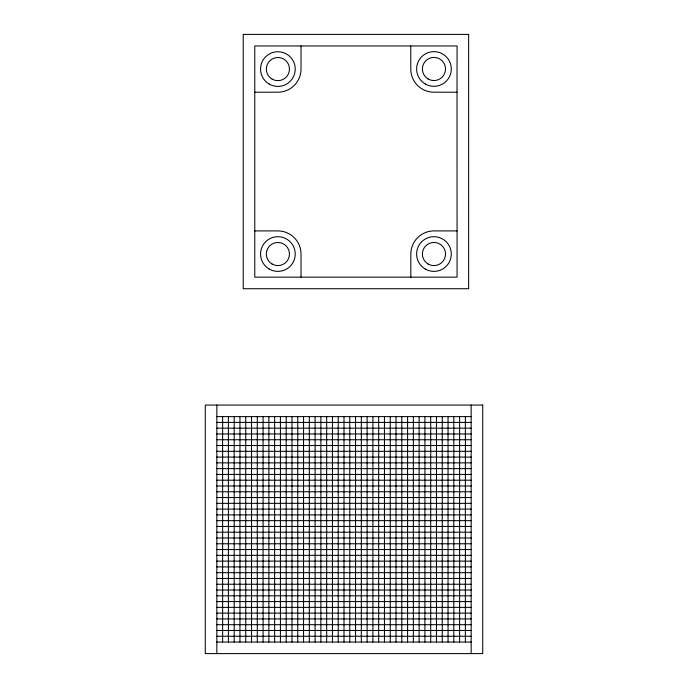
<?xml version="1.0" encoding="UTF-8"?>
<svg xmlns="http://www.w3.org/2000/svg" width="688" height="688" viewBox="0 0 688 688"><rect width="100%" height="100%" fill="white"/><g stroke="black" fill="none" stroke-linecap="round" stroke-linejoin="round"><path stroke-width="1.03" d="M457.013 92.201L457.073 45.958L254.775 45.958L254.775 277.161L457.073 277.161L457.013 92.201L433.896 92.201A23.117 23.117 0 0 1 410.779 69.084L410.779 45.958M254.775 92.201L277.9 92.201A23.117 23.117 0 0 0 301.017 69.084L301.017 45.958M254.775 230.919L277.9 230.919A23.117 23.117 0 0 1 301.017 254.035L301.017 277.161M457.073 230.919L433.956 230.919A23.117 23.117 0 0 0 410.839 254.035L410.839 277.161M216.84 416.627L471.16 416.627M216.84 422.406L471.16 422.406M216.84 428.185L471.16 428.185M216.84 433.965L471.16 433.965M216.84 439.744L471.16 439.744M216.84 445.523L471.16 445.523M216.84 451.302L471.16 451.302M216.84 457.081L471.16 457.081M216.84 462.861L471.16 462.861M216.84 468.64L471.16 468.64M216.84 474.419L471.16 474.419M216.84 480.198L471.16 480.198M216.84 485.986L471.16 485.986M216.84 491.765L471.16 491.765M216.84 497.544L471.16 497.544M216.84 503.324L471.16 503.324M216.84 509.103L471.16 509.103M216.84 514.882L471.16 514.882M216.84 520.661L471.16 520.661M216.84 526.44L471.16 526.44M216.84 532.22L471.16 532.22M216.84 537.999L471.16 537.999M216.84 543.778L471.16 543.778M216.84 549.557L471.16 549.557M216.84 555.345L471.16 555.345M216.84 561.124L471.16 561.124M216.84 566.903L471.16 566.903M216.84 572.683L471.16 572.683M216.84 578.462L471.16 578.462M216.84 584.241L471.16 584.241M216.84 590.02L471.16 590.02M216.84 595.799L471.16 595.799M216.84 601.579L471.16 601.579M216.84 607.358L471.16 607.358M216.84 613.137L471.16 613.137M216.84 618.916L471.16 618.916M216.84 624.704L471.16 624.704M216.84 630.483L471.16 630.483M216.84 636.262L471.16 636.262M216.84 642.042L471.16 642.042M471.16 405.06L471.16 653.6M465.38 416.627L465.38 642.042M459.601 416.627L459.601 642.042M453.822 416.627L453.822 642.042M448.043 416.627L448.043 642.042M442.255 416.627L442.255 642.042M436.476 416.627L436.476 642.042M430.697 416.627L430.697 642.042M424.917 416.627L424.917 642.042M419.138 416.627L419.138 642.042M413.359 416.627L413.359 642.042M407.58 416.627L407.58 642.042M401.801 416.627L401.801 642.042M396.021 416.627L396.021 642.042M390.242 416.627L390.242 642.042M384.463 416.627L384.463 642.042M378.684 416.627L378.684 642.042M372.896 416.627L372.896 642.042M367.117 416.627L367.117 642.042M361.338 416.627L361.338 642.042M355.558 416.627L355.558 642.042M349.779 416.627L349.779 642.042M344 416.627L344 642.042M338.221 416.627L338.221 642.042M332.442 416.627L332.442 642.042M326.662 416.627L326.662 642.042M320.883 416.627L320.883 642.042M315.104 416.627L315.104 642.042M309.316 416.627L309.316 642.042M303.537 416.627L303.537 642.042M297.758 416.627L297.758 642.042M291.979 416.627L291.979 642.042M286.199 416.627L286.199 642.042M280.42 416.627L280.42 642.042M274.641 416.627L274.641 642.042M268.862 416.627L268.862 642.042M263.083 416.627L263.083 642.042M257.303 416.627L257.303 642.042M251.524 416.627L251.524 642.042M245.745 416.627L245.745 642.042M239.957 416.627L239.957 642.042M234.178 416.627L234.178 642.042M228.399 416.627L228.399 642.042M222.62 416.627L222.62 642.042M216.84 405.06L216.84 653.6M468.64 34.4L243.217 34.4L243.217 288.719L468.64 288.719L468.64 34.4M482.718 405.06L205.282 405.06L205.282 653.6L482.718 653.6L482.718 405.06M272.121 79.094A11.558 11.558 0 0 0 289.459 69.084A11.558 11.558 0 0 0 272.121 59.065A11.558 11.558 0 0 0 272.121 79.094M272.121 264.046A11.558 11.558 0 0 0 289.459 254.035A11.558 11.558 0 0 0 272.121 244.025A11.558 11.558 0 0 0 272.121 264.046M428.177 264.046A11.558 11.558 0 0 0 445.514 254.035A11.558 11.558 0 0 0 428.177 244.025A11.558 11.558 0 0 0 428.177 264.046M428.177 78.991A11.558 11.558 0 0 0 445.514 68.981A11.558 11.558 0 0 0 428.177 58.97A11.558 11.558 0 0 0 428.177 78.991M425.287 269.051A17.338 17.338 0 0 0 451.294 254.035A17.338 17.338 0 0 0 425.287 239.02A17.338 17.338 0 0 0 425.287 269.051M269.232 269.051A17.338 17.338 0 0 0 295.238 254.035A17.338 17.338 0 0 0 269.232 239.02A17.338 17.338 0 0 0 269.232 269.051M425.287 83.996A17.338 17.338 0 0 0 451.294 68.981A17.338 17.338 0 0 0 425.287 53.965A17.338 17.338 0 0 0 425.287 83.996M269.232 84.099A17.338 17.338 0 0 0 295.238 69.084A17.338 17.338 0 0 0 269.232 54.06A17.338 17.338 0 0 0 269.232 84.099"/></g></svg>
